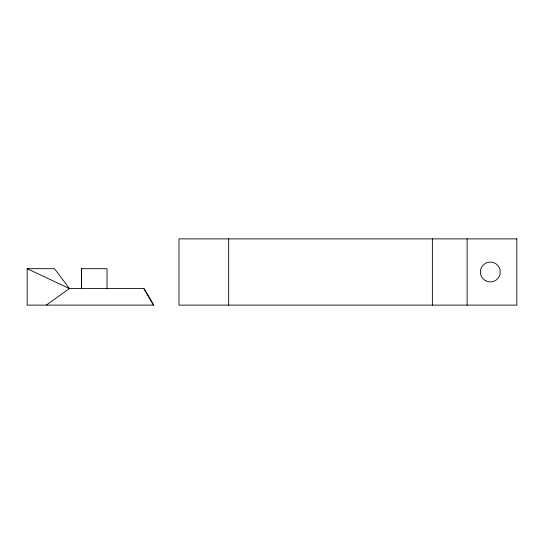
<?xml version="1.0" encoding="UTF-8"?>
<svg xmlns="http://www.w3.org/2000/svg" width="544" height="544" viewBox="0 0 544 544"><rect width="100%" height="100%" fill="white"/><g stroke="black" fill="none" stroke-linecap="round" stroke-linejoin="round"><path stroke-width="0.82" d="M46.322 305.116L69.394 288.558L54.488 268.688L27.2 268.688L27.2 305.116L153.843 305.116L143.915 288.558L68.598 288.558M81.45 268.688L81.45 288.558L81.437 268.688L107.032 268.688L107.018 288.558M27.2 268.688L69.394 288.558M143.915 288.558L153.442 305.116M467.119 238.884L467.119 305.116M432.371 238.884L432.371 305.116M228.664 238.884L228.664 305.116M516.8 238.884L178.983 238.884L178.983 305.116L516.8 305.116L516.8 238.884M485.336 280.602A9.935 9.935 0 0 0 500.242 272A9.935 9.935 0 0 0 485.336 263.398A9.935 9.935 0 0 0 485.336 280.602"/></g></svg>
